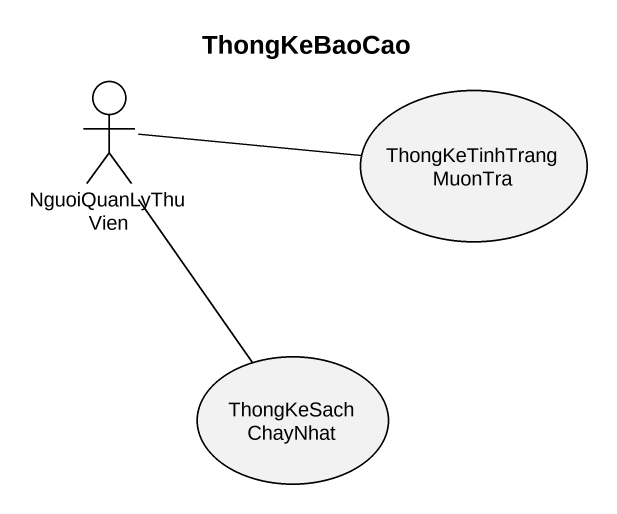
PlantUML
@startuml
title ThongKeBaoCao
actor NguoiQuanLyThuVien
usecase ThongKeTinhTrangMuonTra
usecase ThongKeSachChayNhat
NguoiQuanLyThuVien -right- ThongKeTinhTrangMuonTra
NguoiQuanLyThuVien -- ThongKeSachChayNhat
@enduml
